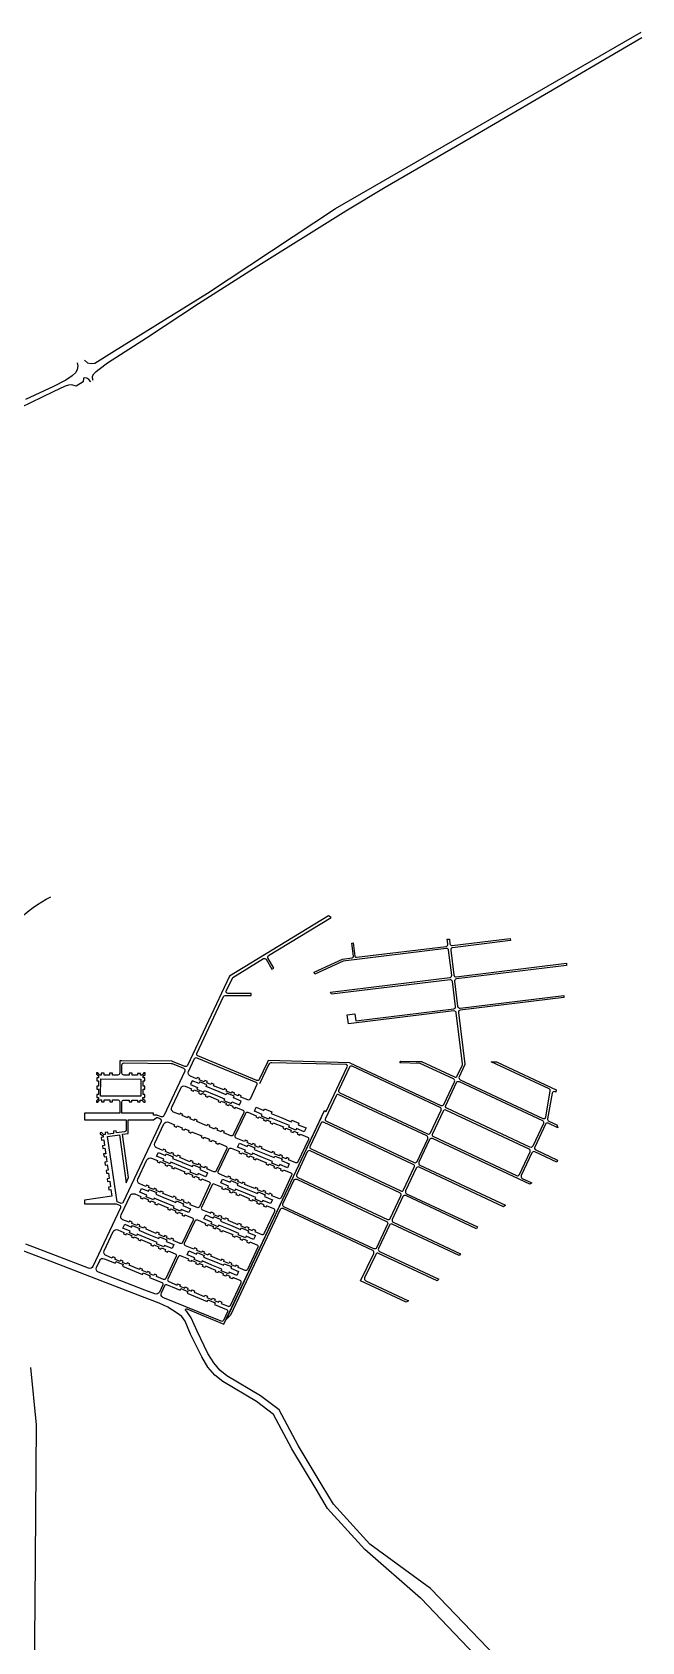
# Model space of a CAD drawing. Header units: millimetres. Extents: x 2240546 to 2245671, y 376439 to 383894.
# Drawn here: x 2243950 to 2245671, y 379342 to 383894 of the extents above; entities that cross this region are included whole.
import ezdxf

# ---------------------------------------------------------------- set-up
doc = ezdxf.new("R2010")
doc.units = ezdxf.units.MM
doc.layers.add('благоустройство_внутридворовые_дороги', color=7, linetype='Continuous', true_color=0x000000)

msp = doc.modelspace()

# ---------------------------------------------------------------- linework, layer by layer
at = {"layer": 'благоустройство_внутридворовые_дороги'}
for points in [[(2244097.1, 382966.6), (2244105.4, 382959.2), (2244116.1, 382956.5), (2244126.5, 382958), (2244181.8, 382992.5), (2244444.6, 383156.2), (2244806.5, 383395), (2245291.3, 383675.1), (2245669.7, 383893.7)], [(2244122.1, 382908.6), (2244119.6, 382915.1), (2244120.1, 382921.4), (2244123.8, 382927.9), (2244130.1, 382934.7), (2244139, 382941.3), (2244162.4, 382958.4), (2244272.5, 383029.4), (2244418.7, 383127), (2244574, 383225.3), (2244835.5, 383388.1), (2244946.8, 383455.8), (2245185.1, 383594.5), (2245368.6, 383701.4), (2245671.1, 383878.4)], [(2244076, 382958.5), (2244078.2, 382950.3), (2244076.5, 382940.2), (2244072.4, 382931.7), (2244062.5, 382922.2), (2244044.6, 382910.1), (2244009.2, 382892), (2243931, 382854.8)], [(2244115.1, 382904.7), (2244109.3, 382912.1), (2244104, 382915.1), (2244098, 382916.4), (2244093.9, 382915.2), (2244093.1, 382904.6), (2244073.9, 382892.5), (2244061.1, 382896.4), (2244052, 382896), (2244042.9, 382893), (2244008.5, 382876.4), (2243884.5, 382816.2)], [(2243944.9, 380118.2), (2243960.9, 379956.3), (2243956.7, 379452.1), (2243951.6, 378854.3)]]:
    msp.add_lwpolyline(points, dxfattribs=at)
for points in [[(2243863.5, 381272), (2243848.2, 381277, -0.440531), (2243844.6, 381285.1, -0.181257), (2244002.2, 381448.7)], [(2244846.5, 380979.8), (2244615.7, 380986), (2244612.8, 380980), (2244590.6, 380932.4, -0.401123), (2244584.1, 380930), (2244417.3, 380999.2, -0.427451), (2244414.7, 381006), (2244490.2, 381166.9, -0.290822), (2244494.8, 381169.8), (2244568, 381169.8), (2244568, 381175.5), (2244502.1, 381175.5, -0.549401), (2244497.6, 381182.6), (2244515.7, 381221.2), (2244603, 381274.3, -0.420703), (2244609.9, 381272.5), (2244626.2, 381244.3), (2244632.1, 381247.1), (2244615.4, 381276.1, -0.407754), (2244617.1, 381282.9), (2244793.9, 381390.3), (2244786.3, 381395), (2244506.4, 381225), (2244387.8, 380972.2, -0.401099), (2244380.1, 380969.2), (2244345.5, 380983.6, 0.096531), (2244343.3, 380984), (2244202.8, 380985.3), (2244196.8, 380985.3), (2244196.8, 380951, -0.415041), (2244190.8, 380945), (2244176.2, 380945), (2244176.2, 380950), (2244168.2, 380950), (2244168.2, 380945), (2244152.6, 380945.1), (2244152.6, 380950), (2244144.6, 380950), (2244144.6, 380945.1), (2244139.9, 380945.1), (2244134.9, 380951.2), (2244130.9, 380951.2), (2244131, 380947.1), (2244137, 380942.3), (2244137, 380937.1), (2244132.1, 380937.1), (2244132.1, 380929.1), (2244137, 380929.1), (2244137, 380913.5), (2244132, 380913.5), (2244132, 380905.5), (2244137, 380905.5), (2244137, 380889.8), (2244132, 380889.9), (2244132, 380881.9), (2244137, 380881.8), (2244137, 380877.4), (2244130.8, 380872.3), (2244130.8, 380868.3), (2244134.8, 380868.3), (2244139.9, 380874.5), (2244144.8, 380874.5), (2244144.8, 380869.4), (2244152.8, 380869.5), (2244152.8, 380874.5), (2244168.4, 380874.5), (2244168.4, 380869.5), (2244176.4, 380869.5), (2244176.4, 380874.5), (2244191.8, 380874.5, -0.414214), (2244196.8, 380869.5), (2244196.8, 380837.2), (2244097.1, 380837.2), (2244097, 380818), (2244214.7, 380818), (2244214.7, 380789.4, -0.373553), (2244210.4, 380784.4), (2244187.3, 380781.2), (2244186.5, 380787.1), (2244178.6, 380786), (2244179.4, 380780), (2244163.9, 380777.9), (2244163.1, 380783.8), (2244155.2, 380782.7), (2244156, 380776.7), (2244152.1, 380776.2), (2244145.2, 380782.4), (2244141.2, 380781.9), (2244141.8, 380777.9), (2244149.7, 380773), (2244150.2, 380769.4), (2244144.3, 380768.6), (2244145.5, 380760.7), (2244151.4, 380761.5), (2244153.6, 380746.1), (2244147.7, 380745.2), (2244148.9, 380737.3), (2244154.8, 380738.1), (2244157, 380722.7), (2244151.1, 380721.8), (2244152.3, 380713.9), (2244158.2, 380714.8), (2244160.4, 380699.3), (2244154.5, 380698.4), (2244155.7, 380690.5), (2244161.6, 380691.4), (2244163.9, 380675.9), (2244157.9, 380675), (2244159.1, 380667.2), (2244165, 380668), (2244167.3, 380652.6), (2244161.3, 380651.7), (2244162.5, 380643.8), (2244168.4, 380644.6), (2244170.7, 380629.2), (2244164.7, 380628.3), (2244165.9, 380620.4), (2244171.8, 380621.3), (2244174.5, 380602.5), (2244096.9, 380591.2), (2244096.9, 380581.3), (2244177.6, 380581.3), (2244184.7, 380581.3, -0.098758), (2244187, 380580.9), (2244195.6, 380577.3, -0.427451), (2244198.7, 380569.2), (2244121, 380403.7, -0.3948), (2244108.4, 380398.6), (2244015.3, 380434.9), (2243931.5, 380466.7, -0.280078)], [(2245049, 380983.1), (2245141.8, 380939.5, 0.414214), (2245149.7, 380942.4), (2245164.4, 380973.6, 0.141057), (2245164.9, 380976.9), (2245147.2, 381121, 0.414214), (2245140.5, 381126.2), (2244842.5, 381089.7), (2244839.4, 381115.5), (2244861, 381118.2), (2244863.4, 381098.3), (2245139.8, 381132.2, 0.414214), (2245145, 381138.9), (2245136.4, 381209.4, 0.414214), (2245129.7, 381214.6), (2244795.1, 381173.6), (2244792.4, 381179.3), (2245129, 381220.5, 0.414214), (2245134.2, 381227.2), (2245125.6, 381297.7, 0.414214), (2245118.9, 381302.9), (2244827.9, 381267.3), (2244748, 381230.4), (2244745.5, 381235.8), (2244826.2, 381273.1), (2244853.2, 381276.4, 0.414214), (2244856.6, 381280.9), (2244852.1, 381318.1), (2244856.1, 381318.6), (2244860.6, 381281.4, 0.414214), (2244865.1, 381277.9), (2245118.2, 381308.9, 0.414214), (2245123.4, 381315.6), (2245121.7, 381329.1), (2245127.8, 381329), (2245129.4, 381316.3, 0.414214), (2245136, 381311.1), (2245299.8, 381331.1), (2245300.6, 381325.2), (2245136.8, 381305.1, 0.414214), (2245131.5, 381298.4), (2245140.2, 381227.9, 0.414214), (2245146.9, 381222.7), (2245458.5, 381260.9), (2245458, 381254.8), (2245147.6, 381216.8, 0.414214), (2245142.4, 381210.1), (2245151, 381139.6, 0.414214), (2245157.7, 381134.4), (2245451, 381170.3), (2245450.5, 381164.2), (2245158.4, 381128.4, 0.414214), (2245153.2, 381121.7), (2245171.1, 380975.9, -0.141057), (2245170.5, 380972.6), (2245155.2, 380939.9, 0.414214), (2245158.1, 380931.9), (2245391.3, 380822.5, 0.494054), (2245399.8, 380826.9), (2245412.5, 380899.3, 0.33864), (2245409.1, 380905.8), (2245246, 380982.3), (2245260.6, 380982.1), (2245428.9, 380903.1), (2245428.4, 380896.8), (2245426, 380897.9, 0.494054), (2245417.6, 380893.5), (2245404.8, 380821, 0.33864), (2245408.2, 380814.5), (2245430.8, 380803.9), (2245433.7, 380796), (2245406.7, 380808.6, 0.414214), (2245398.8, 380805.7), (2245368.6, 380741.4, 0.414214), (2245371.5, 380733.5), (2245433.5, 380704.4), (2245430.9, 380698.9), (2245368.9, 380728, 0.414214), (2245361, 380725.2), (2245330.8, 380660.9, 0.414214), (2245333.7, 380652.9), (2245360.2, 380640.4), (2245355.2, 380636.2), (2245079.9, 380765.3, 0.414214), (2245071.9, 380762.4), (2245041.8, 380698.2, 0.414214), (2245044.7, 380690.2), (2245285.8, 380577.1), (2245280.7, 380572.8), (2245042.1, 380684.7, 0.414214), (2245034.1, 380681.9), (2245004, 380617.6, 0.414214), (2245006.9, 380609.6), (2245206.9, 380515.7), (2245204.4, 380510.3), (2245004.3, 380604.2, 0.414214), (2244996.3, 380601.3), (2244966.2, 380537, 0.414214), (2244969.1, 380529), (2245159.2, 380439.8), (2245155.2, 380435.1), (2244966.5, 380523.6, 0.414214), (2244958.5, 380520.7), (2244927.3, 380454.2, 0.414214), (2244930.2, 380446.2), (2245097.8, 380367.6), (2245093.3, 380363.1), (2244927.6, 380440.8, 0.414214), (2244919.7, 380437.9), (2244888.4, 380371.3, 0.414214), (2244891.3, 380363.4), (2245012, 380306.7), (2245005.8, 380303), (2244877, 380363.5), (2244914.1, 380440.4, 0.41737), (2244911.2, 380448.5), (2244657.9, 380567.3, 0.414214), (2244649.9, 380564.4), (2244509.7, 380265.7), (2244497.8, 380254.4), (2244774.6, 380844.3), (2244780.1, 380842), (2244839.2, 380968.1, 0.542182), (2244834.8, 380975.2), (2244626, 380979.8, 0.296864), (2244616.7, 380974.1), (2244591.5, 380920.4)], [(2244846.5, 380979.8), (2245104, 380859, 0.414214), (2245111.9, 380861.9), (2245142.1, 380926.1, 0.414214), (2245139.2, 380934.1), (2245045.4, 380978.1), (2244988, 380979.1), (2244990.2, 380983.9), (2245034.3, 380983.3), (2245049, 380983.1)], [(2244321.1, 380829.9, -0.401099), (2244313.3, 380827), (2244304.2, 380830.7, 0.098758), (2244301.9, 380831.2), (2244292.2, 380831.2), (2244292.2, 380837.2), (2244202.8, 380837.2), (2244202.8, 380869.3, -0.415117), (2244207.9, 380874.3), (2244222.9, 380874.3), (2244222.9, 380869.4), (2244230.9, 380869.4), (2244230.9, 380874.3), (2244246.5, 380874.2), (2244246.5, 380869.3), (2244254.5, 380869.2), (2244254.5, 380874.2), (2244259.5, 380874.2), (2244264.4, 380868), (2244268.4, 380868), (2244268.5, 380872), (2244262.3, 380877), (2244262.3, 380881.6), (2244267.3, 380881.6), (2244267.4, 380889.6), (2244262.4, 380889.6), (2244262.4, 380905.2), (2244267.4, 380905.2), (2244267.4, 380913.2), (2244262.4, 380913.2), (2244262.5, 380928.8), (2244267.5, 380928.8), (2244267.5, 380936.8), (2244262.5, 380936.8), (2244262.5, 380941.9), (2244268.6, 380946.9), (2244268.7, 380950.9), (2244264.7, 380950.9), (2244259.7, 380944.8), (2244255, 380944.8), (2244255, 380949.8), (2244247, 380949.8), (2244247, 380944.8), (2244231.4, 380944.8), (2244231.4, 380949.9), (2244223.4, 380949.9), (2244223.4, 380944.9), (2244207.8, 380944.9, -0.413311), (2244202.8, 380949.9), (2244202.8, 380973.2, -0.416964), (2244208.9, 380979.2), (2244342.2, 380978, -0.09639), (2244344.5, 380977.5), (2244377, 380964, -0.427451), (2244380.2, 380955.9), (2244321.1, 380829.9)], [(2244777.4, 380822.2, 0.414214), (2244780.3, 380814.2), (2245028.4, 380697.8, 0.414214), (2245036.3, 380700.7), (2245066.5, 380765, 0.414214), (2245063.6, 380773), (2244815.5, 380889.3, 0.414214), (2244807.6, 380886.5), (2244777.4, 380822.2)], [(2245390.4, 380816.3, -0.414214), (2245393.3, 380808.3), (2245363.2, 380744, -0.414214), (2245355.2, 380741.1), (2245120.3, 380851.3, -0.414214), (2245117.4, 380859.3), (2245147.5, 380923.6, -0.414214), (2245155.5, 380926.5), (2245390.4, 380816.3)], [(2245355.5, 380727.7, 0.414214), (2245352.6, 380735.7), (2245117.7, 380845.9, 0.414214), (2245109.7, 380843), (2245079.6, 380778.7, 0.414214), (2245082.5, 380770.8), (2245317.4, 380660.5, 0.414214), (2245325.4, 380663.4), (2245355.5, 380727.7)], [(2245646.6, 378896.8), (2245076.7, 379491.2, 0.044385), (2245074, 379493.5), (2244902.6, 379618.2), (2244800.1, 379731.2), (2244768.5, 379784.1), (2244700.2, 379897.6), (2244646.5, 379998.1), (2244593.8, 380038.4), (2244499.1, 380094.5), (2244479.6, 380110.5), (2244462.1, 380131.3), (2244445.8, 380157.6), (2244415.1, 380220.5), (2244398.7, 380258.9), (2244386.5, 380276.2), (2244383.4, 380278.5, -0.889216), (2244386.3, 380283.7), (2244491.1, 380240.2), (2244766.1, 380826.2)], [(2244734.2, 380744.2, 0.414214), (2244737.1, 380736.2), (2244990.6, 380617.3, 0.414214), (2244998.5, 380620.1), (2245028.7, 380684.4, 0.414214), (2245025.8, 380692.4), (2244772.3, 380811.3, 0.414214), (2244764.3, 380808.4), (2244734.2, 380744.2)], [(2244696.4, 380663.6, 0.414214), (2244699.3, 380655.6), (2244952.8, 380536.7, 0.414214), (2244960.7, 380539.6), (2244990.9, 380603.8, 0.414214), (2244988, 380611.8), (2244734.5, 380730.7, 0.414214), (2244726.5, 380727.9), (2244696.4, 380663.6)], [(2245256.5, 379246), (2245047.7, 379465, 0.023159), (2245046.4, 379466.3), (2244888.9, 379603.5), (2244783.9, 379719.2), (2244751.3, 379773.8), (2244682.8, 379887.7), (2244630.9, 379984.8), (2244582.6, 380021.7), (2244487.6, 380078.1), (2244465.5, 380096.2), (2244445.9, 380119.5), (2244428.3, 380147.9), (2244396.9, 380212.2), (2244381.1, 380249.1), (2244372.1, 380262), (2244359.1, 380271.5), (2244332.5, 380288.3), (2244308.4, 380299.6), (2244260.7, 380317.9), (2244158.4, 380357.6), (2244008.1, 380416.3), (2243921.1, 380449.3, 0.562405)], [(2244332.3, 380367.8, 0.427426), (2244334.9, 380361), (2244358.6, 380351.2), (2244360.1, 380354.9), (2244367.5, 380351.8), (2244366, 380348.1), (2244380.4, 380342.1), (2244381.9, 380345.8), (2244389.3, 380342.8), (2244387.8, 380339.1), (2244399.1, 380334.3), (2244400.7, 380338), (2244408.1, 380335), (2244406.5, 380331.3), (2244435.3, 380319.3), (2244436.8, 380323), (2244444.2, 380319.9), (2244442.7, 380316.3), (2244457.1, 380310.3), (2244458.6, 380314), (2244466, 380310.9), (2244464.5, 380307.2), (2244475.9, 380302.5), (2244477.4, 380306.2), (2244484.8, 380303.1), (2244483.3, 380299.4), (2244503.1, 380291.1, 0.401123), (2244509.6, 380293.6), (2244539.3, 380357.1, 0.427426), (2244536.7, 380363.8), (2244516.3, 380372.3), (2244514.8, 380368.6), (2244507.4, 380371.7), (2244509, 380375.3), (2244497.6, 380380.1), (2244496, 380376.4), (2244488.7, 380379.4), (2244490.2, 380383.1), (2244475.8, 380389.1), (2244474.2, 380385.4), (2244466.8, 380388.5), (2244468.4, 380392.2), (2244439.6, 380404.2), (2244438.1, 380400.5), (2244430.7, 380403.6), (2244432.2, 380407.2), (2244420.8, 380412), (2244419.3, 380408.3), (2244411.9, 380411.4), (2244413.4, 380415), (2244399, 380421), (2244397.5, 380417.4), (2244390.1, 380420.4), (2244391.6, 380424.1), (2244368.5, 380433.7, 0.401123), (2244362, 380431.2), (2244332.3, 380367.8)]]:
    msp.add_lwpolyline(points, format="xyb", dxfattribs=at)
for points in [[(2244391, 380955.4), (2244407.9, 380991.5, -0.401099), (2244414.4, 380994), (2244581.1, 380924.7, -0.427426), (2244583.8, 380917.9), (2244564.6, 380877.2, -0.401123), (2244558.2, 380874.7), (2244538.3, 380882.9), (2244539.8, 380886.6), (2244532.4, 380889.7), (2244530.9, 380886), (2244519.5, 380890.7), (2244521.1, 380894.4), (2244513.7, 380897.5), (2244512.2, 380893.8), (2244497.7, 380899.8), (2244499.3, 380903.5), (2244491.9, 380906.6), (2244490.3, 380902.9), (2244461.6, 380914.8), (2244463.1, 380918.5), (2244455.7, 380921.6), (2244454.2, 380917.9), (2244442.8, 380922.6), (2244444.4, 380926.3), (2244437, 380929.4), (2244435.4, 380925.7), (2244421, 380931.7), (2244422.5, 380935.4), (2244415.2, 380938.4), (2244413.6, 380934.7), (2244396.2, 380942, -0.427451)], [(2245101.4, 380853.5), (2244853.3, 380969.9, 0.414214), (2244845.4, 380967), (2244815.2, 380902.8, 0.414214), (2244818.1, 380894.8), (2245066.2, 380778.4, 0.414214), (2245074.1, 380781.3), (2245104.3, 380845.6, 0.414214)], [(2244343.4, 380853.9), (2244368.9, 380908.3, -0.401099), (2244381.8, 380913.3), (2244399.1, 380906.1), (2244397.5, 380902.4), (2244404.9, 380899.4), (2244406.5, 380903.1), (2244420.9, 380897.1), (2244419.3, 380893.4), (2244426.7, 380890.3), (2244428.3, 380894), (2244439.6, 380889.3), (2244438.1, 380885.6), (2244445.5, 380882.5), (2244447, 380886.2), (2244475.8, 380874.2), (2244474.3, 380870.6), (2244481.7, 380867.6), (2244483.2, 380871.2), (2244497.6, 380865.2), (2244496.1, 380861.5), (2244503.5, 380858.5), (2244505, 380862.1), (2244516.4, 380857.4), (2244514.9, 380853.8), (2244522.3, 380850.7), (2244523.8, 380854.3), (2244544.2, 380845.8, -0.427426), (2244546.8, 380839.1), (2244517, 380775.7, -0.401123), (2244510.6, 380773.2), (2244490.7, 380781.4), (2244492.2, 380785.1), (2244484.8, 380788.2), (2244483.3, 380784.5), (2244471.9, 380789.2), (2244473.5, 380792.9), (2244466.1, 380796), (2244464.5, 380792.3), (2244450.1, 380798.3), (2244451.6, 380802), (2244444.3, 380805.1), (2244442.7, 380801.4), (2244414, 380813.3), (2244415.5, 380817), (2244408.1, 380820.1), (2244406.6, 380816.4), (2244395.2, 380821.1), (2244396.7, 380824.8), (2244389.4, 380827.9), (2244387.8, 380824.2), (2244373.4, 380830.2), (2244374.9, 380833.9), (2244367.5, 380836.9), (2244366, 380833.2), (2244348.6, 380840.5, -0.427451)], [(2244198.6, 380582.5), (2244189, 380586.5), (2244162.1, 380771.5), (2244195.7, 380776.3), (2244214.9, 380640.1), (2244221.9, 380655), (2244204.6, 380777.6), (2244220.7, 380779.8), (2244220.7, 380818), (2244292.2, 380818), (2244299.7, 380824.3, -0.236964), (2244303, 380824.7), (2244310.3, 380821.7, -0.427451), (2244313.4, 380813.6), (2244206.4, 380585.5, -0.401099)], [(2244295.7, 380752.5), (2244321.3, 380806.8, -0.401099), (2244334.2, 380811.8), (2244351.5, 380804.6), (2244349.9, 380800.9), (2244357.3, 380797.9), (2244358.8, 380801.6), (2244373.3, 380795.6), (2244371.7, 380791.9), (2244379.1, 380788.8), (2244380.7, 380792.5), (2244392, 380787.8), (2244390.5, 380784.1), (2244397.9, 380781), (2244399.4, 380784.7), (2244428.2, 380772.7), (2244426.7, 380769), (2244434.1, 380766), (2244435.6, 380769.7), (2244450, 380763.7), (2244448.5, 380760), (2244455.9, 380756.9), (2244457.4, 380760.6), (2244468.8, 380755.9), (2244467.2, 380752.2), (2244474.6, 380749.1), (2244476.2, 380752.8), (2244496.5, 380744.3, -0.427426), (2244499.1, 380737.6), (2244469.4, 380674.2, -0.401123), (2244462.9, 380671.7), (2244443.1, 380679.9), (2244444.6, 380683.6), (2244437.2, 380686.7), (2244435.7, 380683), (2244424.3, 380687.7), (2244425.8, 380691.4), (2244418.5, 380694.5), (2244416.9, 380690.8), (2244402.5, 380696.8), (2244404, 380700.5), (2244396.6, 380703.6), (2244395.1, 380699.9), (2244366.3, 380711.8), (2244367.9, 380715.5), (2244360.5, 380718.6), (2244359, 380714.9), (2244347.6, 380719.6), (2244349.1, 380723.3), (2244341.7, 380726.4), (2244340.2, 380722.7), (2244325.8, 380728.7), (2244327.3, 380732.4), (2244319.9, 380735.4), (2244318.4, 380731.7), (2244301, 380739, -0.427451)], [(2244558.9, 380839.7), (2244582.1, 380830.1), (2244580.6, 380826.4), (2244588, 380823.3), (2244589.5, 380827), (2244603.9, 380821), (2244602.4, 380817.3), (2244609.8, 380814.3), (2244611.3, 380817.9), (2244622.7, 380813.2), (2244621.1, 380809.5), (2244628.5, 380806.5), (2244630.1, 380810.2), (2244658.9, 380798.2), (2244657.3, 380794.6), (2244664.7, 380791.5), (2244666.2, 380795.1), (2244680.7, 380789.1), (2244679.2, 380785.5), (2244686.5, 380782.4), (2244688.1, 380786.1), (2244699.4, 380781.3), (2244697.9, 380777.7), (2244705.3, 380774.7), (2244706.8, 380778.3), (2244727.2, 380769.8, -0.427426), (2244729.8, 380763.1), (2244700, 380699.6, -0.401123), (2244693.6, 380697.1), (2244673.7, 380705.4), (2244675.3, 380709.1), (2244667.9, 380712.2), (2244666.3, 380708.5), (2244655, 380713.2), (2244656.5, 380716.9), (2244649.1, 380719.9), (2244647.6, 380716.3), (2244633.1, 380722.2), (2244634.7, 380725.9), (2244627.3, 380729), (2244625.8, 380725.3), (2244597, 380737.3), (2244598.5, 380741), (2244591.1, 380744), (2244589.6, 380740.3), (2244578.2, 380745.1), (2244579.8, 380748.8), (2244572.4, 380751.8), (2244570.9, 380748.1), (2244556.4, 380754.1), (2244558, 380757.8), (2244550.6, 380760.9), (2244549, 380757.2), (2244525.4, 380767, -0.427426), (2244522.7, 380773.8), (2244552.5, 380837.2, -0.401123)], [(2244248.1, 380651), (2244273.6, 380705.3, -0.401099), (2244286.5, 380710.3), (2244303.8, 380703.1), (2244302.3, 380699.4), (2244309.7, 380696.4), (2244311.2, 380700.1), (2244325.7, 380694.1), (2244324.1, 380690.4), (2244331.5, 380687.3), (2244333, 380691), (2244344.4, 380686.3), (2244342.9, 380682.6), (2244350.3, 380679.5), (2244351.8, 380683.2), (2244380.6, 380671.2), (2244379, 380667.5), (2244386.4, 380664.5), (2244388, 380668.2), (2244402.4, 380662.2), (2244400.9, 380658.5), (2244408.2, 380655.4), (2244409.8, 380659.1), (2244421.2, 380654.4), (2244419.6, 380650.7), (2244427, 380647.6), (2244428.5, 380651.3), (2244448.9, 380642.8, -0.427426), (2244451.5, 380636.1), (2244421.8, 380572.7, -0.401123), (2244415.3, 380570.2), (2244395.4, 380578.4), (2244397, 380582.1), (2244389.6, 380585.2), (2244388.1, 380581.5), (2244376.7, 380586.2), (2244378.2, 380589.9), (2244370.8, 380593), (2244369.3, 380589.3), (2244354.9, 380595.3), (2244356.4, 380599), (2244349, 380602.1), (2244347.5, 380598.4), (2244318.7, 380610.3), (2244320.3, 380614), (2244312.9, 380617.1), (2244311.3, 380613.4), (2244300, 380618.1), (2244301.5, 380621.8), (2244294.1, 380624.9), (2244292.6, 380621.2), (2244278.2, 380627.2), (2244279.7, 380630.9), (2244272.3, 380633.9), (2244270.8, 380630.2), (2244253.3, 380637.5, -0.427451)], [(2244511.3, 380738.2), (2244534.5, 380728.6), (2244533, 380724.9), (2244540.3, 380721.8), (2244541.9, 380725.5), (2244556.3, 380719.5), (2244554.8, 380715.8), (2244562.1, 380712.7), (2244563.7, 380716.5), (2244575.1, 380711.7), (2244573.5, 380708), (2244580.9, 380705), (2244582.4, 380708.7), (2244611.2, 380696.7), (2244609.7, 380693), (2244617.1, 380689.9), (2244618.6, 380693.6), (2244633, 380687.6), (2244631.5, 380683.9), (2244638.9, 380680.9), (2244640.4, 380684.6), (2244651.8, 380679.8), (2244650.3, 380676.1), (2244657.7, 380673.1), (2244659.2, 380676.8), (2244679.6, 380668.3, -0.427426), (2244682.2, 380661.6), (2244652.4, 380598.1, -0.401123), (2244646, 380595.6), (2244626.1, 380603.9), (2244627.6, 380607.6), (2244620.3, 380610.7), (2244618.7, 380607), (2244607.3, 380611.7), (2244608.9, 380615.4), (2244601.5, 380618.4), (2244600, 380614.8), (2244585.5, 380620.7), (2244587.1, 380624.4), (2244579.7, 380627.5), (2244578.1, 380623.8), (2244549.4, 380635.8), (2244550.9, 380639.5), (2244543.5, 380642.5), (2244542, 380638.8), (2244530.6, 380643.6), (2244532.2, 380647.3), (2244524.8, 380650.3), (2244523.2, 380646.6), (2244508.8, 380652.6), (2244510.3, 380656.3), (2244503, 380659.4), (2244501.4, 380655.7), (2244477.7, 380665.5, -0.427426), (2244475.1, 380672.3), (2244504.9, 380735.7, -0.401123)], [(2244457.3, 380634.2), (2244427.5, 380570.8, 0.427426), (2244430.1, 380564), (2244453.8, 380554.2), (2244455.3, 380557.9), (2244462.7, 380554.8), (2244461.2, 380551.1), (2244475.6, 380545.1), (2244477.2, 380548.8), (2244484.5, 380545.8), (2244483, 380542.1), (2244494.3, 380537.4), (2244495.8, 380541.1), (2244503.2, 380538), (2244501.7, 380534.3), (2244530.5, 380522.3), (2244532.1, 380526), (2244539.4, 380522.9), (2244537.9, 380519.2), (2244552.3, 380513.3), (2244553.9, 380517), (2244561.3, 380513.9), (2244559.7, 380510.2), (2244571.1, 380505.5), (2244572.6, 380509.2), (2244580, 380506.1), (2244578.5, 380502.4), (2244598.4, 380494.1, 0.401123), (2244604.8, 380496.6), (2244634.6, 380560.1, 0.427426), (2244632, 380566.8), (2244611.6, 380575.3), (2244610, 380571.6), (2244602.7, 380574.7), (2244604.2, 380578.3), (2244592.8, 380583.1), (2244591.3, 380579.4), (2244583.9, 380582.4), (2244585.4, 380586.1), (2244571, 380592.1), (2244569.5, 380588.4), (2244562.1, 380591.5), (2244563.6, 380595.2), (2244534.8, 380607.2), (2244533.3, 380603.5), (2244525.9, 380606.5), (2244527.4, 380610.2), (2244516.1, 380615), (2244514.5, 380611.3), (2244507.1, 380614.3), (2244508.7, 380618), (2244494.3, 380624), (2244492.7, 380620.3), (2244485.3, 380623.4), (2244486.9, 380627.1), (2244463.7, 380636.7, 0.401123)], [(2244696.7, 380650.2), (2244950.2, 380531.2, -0.414214), (2244953.1, 380523.3), (2244921.9, 380456.7, -0.414214), (2244913.9, 380453.8), (2244660.4, 380572.8, -0.414214), (2244657.5, 380580.7), (2244688.7, 380647.3, -0.414214)], [(2244200.5, 380549.5), (2244226, 380603.8, -0.401099), (2244238.9, 380608.8), (2244256.2, 380601.6), (2244254.7, 380597.9), (2244262.1, 380594.9), (2244263.6, 380598.6), (2244278, 380592.6), (2244276.5, 380588.9), (2244283.9, 380585.8), (2244285.4, 380589.5), (2244296.8, 380584.8), (2244295.3, 380581.1), (2244302.6, 380578), (2244304.2, 380581.7), (2244333, 380569.7), (2244331.4, 380566), (2244338.8, 380563), (2244340.4, 380566.7), (2244354.8, 380560.7), (2244353.2, 380557), (2244360.6, 380553.9), (2244362.2, 380557.6), (2244373.5, 380552.9), (2244372, 380549.2), (2244379.4, 380546.1), (2244380.9, 380549.8), (2244401.3, 380541.3, -0.427426), (2244403.9, 380534.6), (2244374.2, 380471.2, -0.401123), (2244367.7, 380468.7), (2244347.8, 380476.9), (2244349.4, 380480.6), (2244342, 380483.7), (2244340.4, 380480), (2244329.1, 380484.7), (2244330.6, 380488.4), (2244323.2, 380491.5), (2244321.7, 380487.8), (2244307.3, 380493.8), (2244308.8, 380497.5), (2244301.4, 380500.6), (2244299.9, 380496.9), (2244271.1, 380508.8), (2244272.7, 380512.5), (2244265.3, 380515.6), (2244263.7, 380511.9), (2244252.4, 380516.6), (2244253.9, 380520.3), (2244246.5, 380523.4), (2244245, 380519.7), (2244230.5, 380525.7), (2244232.1, 380529.4), (2244224.7, 380532.4), (2244223.2, 380528.7), (2244205.7, 380536, -0.427451)], [(2244416.1, 380535.2), (2244439.3, 380525.6), (2244437.7, 380521.9), (2244445.1, 380518.8), (2244446.6, 380522.5), (2244461.1, 380516.5), (2244459.5, 380512.8), (2244466.9, 380509.8), (2244468.5, 380513.5), (2244479.8, 380508.7), (2244478.3, 380505), (2244485.7, 380502), (2244487.2, 380505.7), (2244516, 380493.7), (2244514.5, 380490), (2244521.8, 380486.9), (2244523.4, 380490.6), (2244537.8, 380484.6), (2244536.3, 380480.9), (2244543.7, 380477.9), (2244545.2, 380481.6), (2244556.6, 380476.8), (2244555, 380473.2), (2244562.4, 380470.1), (2244564, 380473.8), (2244584.3, 380465.3, -0.427426), (2244586.9, 380458.6), (2244557.2, 380395.1, -0.401123), (2244550.7, 380392.6), (2244530.9, 380400.9), (2244532.4, 380404.6), (2244525, 380407.7), (2244523.5, 380404), (2244512.1, 380408.7), (2244513.6, 380412.4), (2244506.3, 380415.5), (2244504.7, 380411.8), (2244490.3, 380417.8), (2244491.8, 380421.4), (2244484.4, 380424.5), (2244482.9, 380420.8), (2244454.2, 380432.8), (2244455.7, 380436.5), (2244448.3, 380439.5), (2244446.8, 380435.8), (2244435.4, 380440.6), (2244436.9, 380444.3), (2244429.5, 380447.3), (2244428, 380443.6), (2244413.6, 380449.6), (2244415.1, 380453.3), (2244407.7, 380456.4), (2244406.2, 380452.7), (2244382.5, 380462.5, -0.427426), (2244379.9, 380469.3), (2244409.7, 380532.7, -0.401123)], [(2244152.9, 380448), (2244178.4, 380502.3, -0.401099), (2244191.3, 380507.3), (2244208.6, 380500.1), (2244207.1, 380496.4), (2244214.5, 380493.4), (2244216, 380497.1), (2244230.4, 380491.1), (2244228.9, 380487.4), (2244236.3, 380484.3), (2244237.8, 380488), (2244249.2, 380483.3), (2244247.6, 380479.6), (2244255, 380476.5), (2244256.6, 380480.2), (2244285.4, 380468.2), (2244283.8, 380464.5), (2244291.2, 380461.5), (2244292.7, 380465.2), (2244307.2, 380459.2), (2244305.6, 380455.5), (2244313, 380452.4), (2244314.6, 380456.1), (2244325.9, 380451.4), (2244324.4, 380447.7), (2244331.8, 380444.6), (2244333.3, 380448.3), (2244353.7, 380439.9, -0.427426), (2244356.3, 380433.1), (2244326.5, 380369.7, -0.401123), (2244320.1, 380367.2), (2244300.2, 380375.4), (2244301.8, 380379.1), (2244294.4, 380382.2), (2244292.8, 380378.5), (2244281.5, 380383.2), (2244283, 380386.9), (2244275.6, 380390), (2244274.1, 380386.3), (2244259.6, 380392.3), (2244261.2, 380396), (2244253.8, 380399.1), (2244252.3, 380395.4), (2244223.5, 380407.3), (2244225, 380411), (2244217.6, 380414.1), (2244216.1, 380410.4), (2244204.7, 380415.1), (2244206.3, 380418.8), (2244198.9, 380421.9), (2244197.4, 380418.2), (2244182.9, 380424.2), (2244184.5, 380427.9), (2244177.1, 380430.9), (2244175.5, 380427.2), (2244158.1, 380434.5, -0.427451)], [(2244130.9, 380401.2), (2244140.1, 380420.8, -0.401099), (2244153, 380425.8), (2244163.1, 380421.6), (2244183.9, 380412.9), (2244185.8, 380417.6), (2244206.1, 380409.1), (2244204.2, 380404.5), (2244260.6, 380381.1), (2244262.5, 380385.7), (2244282.8, 380377.2), (2244280.9, 380372.6), (2244315.4, 380358.3, -0.427426), (2244318, 380351.5), (2244308.6, 380331.3, -0.3887), (2244296.1, 380326.2), (2244267.9, 380336.5), (2244165.7, 380376.2), (2244136.4, 380387.7, -0.433897)], [(2244318.7, 380316.3, -0.401128), (2244314.3, 380329.4), (2244323.8, 380349.8, -0.404382), (2244330.3, 380352.3), (2244344.3, 380346.3), (2244366.9, 380336.9), (2244368.8, 380341.5), (2244389.1, 380333.1), (2244387.2, 380328.5), (2244443.6, 380305), (2244445.5, 380309.7), (2244465.9, 380301.2), (2244463.9, 380296.6), (2244498.5, 380282.2, -0.427426), (2244501.1, 380275.5), (2244489.7, 380251.3, -0.401123), (2244483.3, 380248.8)]]:
    msp.add_lwpolyline(points, format="xyb", close=True, dxfattribs=at)
for points in [[(2244256.5, 380933.8), (2244256.5, 380885.2), (2244142.8, 380885.2), (2244143, 380934.1)], [(2244396.1, 380918.2), (2244416.2, 380909.8), (2244414.3, 380905.2), (2244434.6, 380896.8), (2244436.5, 380901.4), (2244463.1, 380890.3), (2244465.9, 380889.2), (2244492.9, 380878), (2244491, 380873.3), (2244511.3, 380864.9), (2244513.3, 380869.5), (2244534.8, 380860.6), (2244539.9, 380871.5), (2244517.9, 380880.6), (2244519.8, 380885.2), (2244499.5, 380893.7), (2244497.5, 380889), (2244471, 380900.1), (2244468.2, 380901.2), (2244441.1, 380912.5), (2244443, 380917.1), (2244422.7, 380925.5), (2244420.8, 380920.9), (2244401.2, 380929.1), (2244396.1, 380918.2)], [(2244582.4, 380853.8), (2244603.8, 380844.9), (2244605.8, 380849.5), (2244626.1, 380841.1), (2244624.2, 380836.4), (2244652.6, 380824.6), (2244680.6, 380813), (2244682.5, 380817.6), (2244702.8, 380809.2), (2244700.9, 380804.6), (2244722.9, 380795.4), (2244717.8, 380784.5), (2244696.3, 380793.5), (2244694.4, 380788.9), (2244674.1, 380797.3), (2244676, 380801.9), (2244647.5, 380813.7), (2244619.6, 380825.4), (2244617.6, 380820.7), (2244597.3, 380829.2), (2244599.2, 380833.8), (2244577.3, 380842.9)], [(2244534.8, 380752.3), (2244556.2, 380743.4), (2244558.1, 380748), (2244578.5, 380739.6), (2244576.5, 380734.9), (2244605, 380723.1), (2244633, 380711.5), (2244634.9, 380716.1), (2244655.2, 380707.7), (2244653.3, 380703.1), (2244675.3, 380693.9), (2244670.2, 380683), (2244648.7, 380692), (2244646.7, 380687.4), (2244626.4, 380695.8), (2244628.4, 380700.4), (2244599.9, 380712.2), (2244571.9, 380723.9), (2244570, 380719.2), (2244549.7, 380727.7), (2244551.6, 380732.3), (2244529.7, 380741.4)], [(2244306, 380726.1), (2244325.6, 380717.9), (2244327.5, 380722.5), (2244347.8, 380714.1), (2244345.9, 380709.5), (2244373, 380698.2), (2244375.8, 380697.1), (2244402.3, 380686), (2244404.2, 380690.7), (2244424.5, 380682.2), (2244422.6, 380677.6), (2244444.6, 380668.5), (2244439.5, 380657.6), (2244418, 380666.5), (2244416.1, 380661.9), (2244395.8, 380670.3), (2244397.7, 380675), (2244370.6, 380686.2), (2244367.9, 380687.3), (2244341.3, 380698.4), (2244339.4, 380693.8), (2244319.1, 380702.2), (2244321, 380706.8), (2244300.9, 380715.2)], [(2244258.3, 380624.6), (2244278, 380616.4), (2244279.9, 380621), (2244300.2, 380612.6), (2244298.3, 380608), (2244325.4, 380596.7), (2244328.1, 380595.6), (2244354.7, 380584.5), (2244356.6, 380589.2), (2244376.9, 380580.7), (2244375, 380576.1), (2244397, 380567), (2244391.9, 380556.1), (2244370.4, 380565), (2244368.5, 380560.4), (2244348.2, 380568.8), (2244350.1, 380573.5), (2244323, 380584.7), (2244320.3, 380585.8), (2244293.7, 380596.9), (2244291.8, 380592.3), (2244271.4, 380600.7), (2244273.4, 380605.3), (2244253.2, 380613.7)], [(2244482, 380639.9), (2244487.1, 380650.8), (2244508.3, 380642), (2244510.2, 380646.6), (2244530.5, 380638.2), (2244528.6, 380633.6), (2244557.4, 380621.6), (2244585.3, 380610), (2244587.3, 380614.6), (2244607.6, 380606.2), (2244605.7, 380601.6), (2244627.7, 380592.4), (2244622.6, 380581.5), (2244601.1, 380590.5), (2244599.1, 380585.9), (2244578.8, 380594.3), (2244580.7, 380598.9), (2244552.3, 380610.7), (2244524.1, 380622.4), (2244522.2, 380617.8), (2244501.9, 380626.3), (2244503.8, 380630.9)], [(2244439.5, 380549.3), (2244461, 380540.4), (2244462.9, 380545), (2244483.2, 380536.6), (2244481.3, 380531.9), (2244509.8, 380520.1), (2244537.7, 380508.5), (2244539.7, 380513.1), (2244560, 380504.7), (2244558.1, 380500), (2244580, 380490.9), (2244574.9, 380480), (2244553.5, 380489), (2244551.5, 380484.3), (2244531.2, 380492.8), (2244533.1, 380497.4), (2244504.7, 380509.2), (2244476.7, 380520.9), (2244474.8, 380516.2), (2244454.5, 380524.7), (2244456.4, 380529.3), (2244434.4, 380538.4)], [(2244210.7, 380523.1), (2244230.3, 380514.9), (2244232.3, 380519.5), (2244252.6, 380511.1), (2244250.7, 380506.5), (2244279.1, 380494.6), (2244307.1, 380483), (2244309, 380487.7), (2244329.3, 380479.2), (2244327.4, 380474.6), (2244349.4, 380465.5), (2244344.3, 380454.6), (2244322.8, 380463.5), (2244320.9, 380458.9), (2244300.6, 380467.3), (2244302.5, 380471.9), (2244246.1, 380495.4), (2244244.1, 380490.8), (2244223.8, 380499.2), (2244225.7, 380503.8), (2244205.6, 380512.2)], [(2244386.8, 380436.9), (2244391.9, 380447.8), (2244413.4, 380438.9), (2244415.3, 380443.5), (2244435.6, 380435.1), (2244433.7, 380430.4), (2244462.2, 380418.6), (2244490.1, 380407), (2244492, 380411.6), (2244512.3, 380403.2), (2244510.4, 380398.6), (2244532.4, 380389.4), (2244527.3, 380378.5), (2244505.8, 380387.5), (2244503.9, 380382.9), (2244483.6, 380391.3), (2244485.5, 380395.9), (2244457.1, 380407.7), (2244429.1, 380419.4), (2244427.2, 380414.7), (2244406.9, 380423.2), (2244408.8, 380427.8)]]:
    msp.add_lwpolyline(points, close=True, dxfattribs=at)

doc.saveas('drawing.dxf')
